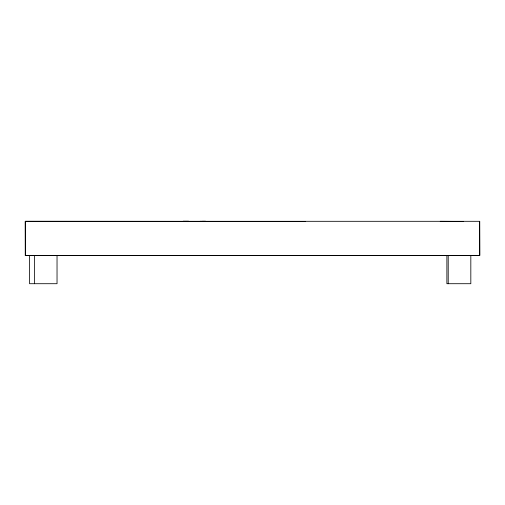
<?xml version="1.0" encoding="UTF-8"?>
<svg xmlns="http://www.w3.org/2000/svg" width="505" height="505" viewBox="0 0 505 505"><rect width="100%" height="100%" fill="white"/><g stroke="black" fill="none" stroke-linecap="round" stroke-linejoin="round"><path stroke-width="0.76" d="M479.611 221.537L479.75 255.454L25.25 255.454L25.282 221.31L479.75 221.31L479.75 255.454L25.282 255.454M25.559 255.454L25.401 221.543M465.174 255.454L467.516 255.454M469.309 255.454L470.439 255.454M32.857 255.454L34.839 255.404M182.406 221.436L182.021 221.436L187.671 221.442M188.7 221.291L183.044 221.297L188.7 221.304M202.341 221.304L205.649 221.304L199.999 221.297M305.544 221.442L25.282 221.31L25.401 255.454M198.976 221.436L204.626 221.442M440.246 221.31L463.394 221.442M448.604 255.454L448.219 255.454L448.219 283.709M470.824 255.454L470.824 283.709L446.881 283.709L446.881 255.454M57.033 255.454L57.033 283.709L29.542 283.709L29.542 255.454M34.428 255.454L34.428 283.709"/></g></svg>
